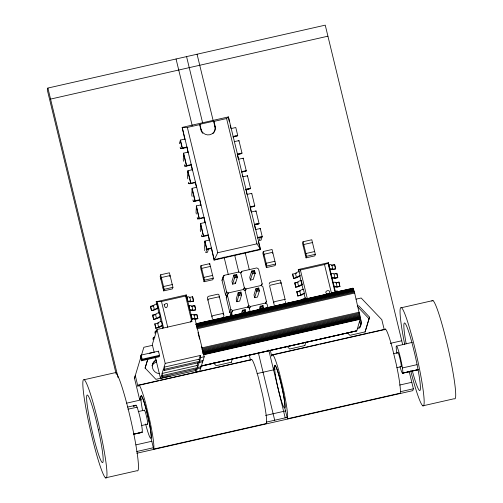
<?xml version="1.0" encoding="UTF-8"?>
<svg xmlns="http://www.w3.org/2000/svg" width="503" height="503" viewBox="0 0 503 503"><rect width="100%" height="100%" fill="white"/><g stroke="black" fill="none" stroke-linecap="round" stroke-linejoin="round"><path stroke-width="0.75" d="M200.747 366.228L356.797 330.836L360.4 318.43L354.672 293.06L352.892 288.181M180.168 147.159L180.502 148.542L182.237 148.523L182.394 148.02L186.946 146.989L188.028 152.61L188.185 152.107L183.633 153.145L183.255 159.897L183.589 161.281M184.431 164.745L184.764 166.128L186.5 166.103L186.651 165.6L191.203 164.569L192.291 170.196L192.448 169.693L187.896 170.724L187.518 177.477L187.852 178.861M196.711 187.273L192.159 188.304L191.781 195.063L192.115 196.447M192.951 199.905L193.29 201.294L195.019 201.269L195.177 200.766L199.729 199.735L200.816 205.362L200.974 204.859L196.422 205.89L196.038 212.643L196.377 214.026M205.23 222.439L200.678 223.47L200.301 230.223L200.634 231.613M209.493 240.019L204.941 241.056L204.564 247.809L204.897 249.192L204.482 250.532M141.161 399.137L139.633 399.483L134.483 378.237L141.003 356.64M141.374 355.495L143.852 347.277L152.591 345.297M145.059 368.196L147.951 358.608M147.794 359.186L145.122 368.039L155.892 379.344L170.347 376.062M231.273 362.386L232.449 358.538M304.812 345.706L305.925 342.021M365.04 332.049L369.045 318.77L358.274 307.465M357.262 306.182L358.784 305.837L369.554 317.135L365.103 331.892L349.881 335.344L347.189 332.521M402.658 344.542L325.246 25.15L47.892 88.056L47.307 89.936L116.224 374.257M179.326 143.701L180.464 140.06L185.016 139.029M200.772 129.334L199.565 124.373L199.961 124.568L201.137 129.416L200.942 130.044A7.212 7.092 17.3 0 0 201.615 131.78M188.273 183.664L188.694 182.325L189.027 183.708L190.756 183.689L195.309 182.652L195.466 182.155L190.914 183.186L190.756 183.689L187.738 171.227M150.504 306.497L150.586 306.252C153.151 306.371 154.628 304.038 157.081 303.843L158.087 307.993L155.565 309.615L151.51 310.653L150.504 306.497L154.019 305.673M160.658 274.776L160.168 276.348L163.689 290.885L172.447 288.898L172.931 287.326L169.41 272.789L160.658 274.776L164.179 289.313L163.689 290.885M160.841 279.115L161.325 277.543L170.083 275.562L169.756 276.606M151.51 310.653L150.586 306.252M152.635 315.293L152.717 315.041C155.282 315.161 156.76 312.835 159.206 312.633L160.218 316.789L157.697 318.405L153.641 319.443L152.635 315.293L154.735 314.815M140.739 355.879L140.507 356.633L141.513 360.783L159.017 356.816L159.489 355.307L158.483 351.157L141.148 355.087L140.739 355.879L141.745 360.029L141.513 360.783M134.483 378.237L135.307 375.603L137.935 386.467L138.256 385.443L158.829 380.777M163.022 288.112L163.506 286.547L172.265 284.56M153.641 319.443L152.717 315.041M212.901 133.653A7.212 7.092 17.3 0 0 214.951 126.869L215.146 126.24L213.97 121.393L213.574 121.198L199.565 124.373M154.849 323.831L155.773 328.233L159.288 327.409L162.343 325.579L161.337 321.423C158.891 321.624 157.414 323.957 154.849 323.831L155.773 328.233M154.874 337.111L153.352 337.456L152.962 338.714L153.465 340.789L152.296 344.555L154.119 352.094M156.829 330.836L155.308 331.181L154.918 332.439L155.421 334.514L153.855 339.531L153.352 337.456M195.001 318.682L191.498 319.474L192.001 321.555L156.986 329.496L155.811 333.263L155.308 331.181M139.633 399.483L141.23 395.515A22.365 2.069 77.2 0 1 147.127 413.183L148.435 418.867A22.365 2.069 77.2 0 1 151.177 438.698L153.673 449.097L266.427 423.526A33.148 3.068 77.2 0 0 262.459 394.415L258.473 377.942A33.148 3.068 77.2 0 0 251.01 359.871M196.422 205.89L199.282 218.849L197.547 218.874L197.214 217.491M158.244 351.905L158.483 351.157M205.073 222.942L203.992 217.315L199.44 218.352M200.678 223.47L203.545 236.435L201.81 236.454L201.477 235.071M196.12 368.649L195.535 370.529L160.514 378.47L161.689 374.71L162.192 376.785L200.71 368.051L204.224 356.753L194.064 314.935L192.951 314.375L190.995 314.696L192.001 318.852L192.706 318.927M162.192 376.785L162.582 375.527L162.079 373.452L163.645 368.435L164.148 370.51L202.665 361.776M164.148 370.51L164.538 369.259L164.035 367.177L165.204 363.418L156.986 329.496M231.235 128.542L235.788 127.511L237.718 135.47L237.561 135.973L233.008 137.005M209.336 240.522L208.255 234.901L203.702 235.932M238.806 141.098L238.956 140.595L234.404 141.626M201.005 265.628L200.515 267.194L204.036 281.73L212.794 279.743L213.278 278.178L209.757 263.641L201.005 265.628L204.526 280.165L204.036 281.73M204.941 241.056L206.871 249.016L205.74 252.657L207.488 252.255L208.468 249.117M192.605 296.72L193.536 301.121L190.04 301.882L187.745 301.272L186.739 297.116L188.688 296.789L189.801 297.355L192.605 296.72L193.536 301.121M201.187 269.966L201.672 268.395L210.43 266.408M241.534 172.171L246.086 171.139L246.244 170.636L243.219 158.175L238.667 159.212L238.51 159.709L237.271 154.591L237.429 154.088L241.981 153.057L238.956 140.595M184.859 139.532L182.193 127.397L228.419 116.916L260.466 249.13L260.309 249.633L214.083 260.114L211.423 247.985L206.871 249.016M241.981 153.057L241.824 153.553L237.271 154.591M195.661 309.911L194.736 305.51L191.932 306.145L190.819 305.579L188.864 305.906L189.876 310.062L192.171 310.672L195.661 309.911L194.736 305.51M203.369 278.964L203.853 277.392L212.612 275.411M190.719 321.989L191.498 319.474M209.43 264.685L209.757 263.641M243.062 158.678L243.219 158.175M196.786 314.551L194.064 314.935M214.083 260.114L217.724 252.72L187.355 127.429L182.193 127.397L214.24 259.611L260.466 249.13L256.945 243.829L226.576 118.532L228.419 116.916L229.318 121.776M194.994 319.342L197.792 318.707L196.868 314.3M247.325 176.264L247.482 175.761L242.93 176.792M246.86 194.145L245.948 189.254L250.5 188.216L247.482 175.761M245.797 189.757L250.349 188.719L250.5 188.216M227.325 296.122L225.589 295.054L221.999 280.24L222.992 277.052L224.055 275.355L239.044 271.953L240.78 273.022L244.37 287.835L243.779 289.747M223.464 277.266L224.055 275.355M212.008 316.846L212.216 315.909L212.945 315.639L223.37 313.35L223.137 314.262M199.163 362.569L197.597 367.586L197.094 365.511L197.987 362.644M200.225 355.47L200.728 357.551L199.553 361.311L199.05 359.236L200.225 355.47L165.204 363.418M219.107 297.65L219.308 296.726L208.915 299.027L208.192 299.291L207.978 300.234M251.588 193.844L251.745 193.341L247.193 194.372M197.201 368.806L196.025 372.572L195.535 370.529M225.589 295.054L226.583 291.866L222.992 277.052M251.745 193.341L254.763 205.802L254.606 206.305L250.054 207.337M231.587 313.702L229.852 312.64L226.262 297.826L227.255 294.639L228.318 292.935L243.307 289.533L245.043 290.602L248.633 305.415L248.036 307.327M227.922 294.211L228.318 292.935L226.583 291.866M232.619 284.145L234.574 277.87L236.699 274.468L237.372 277.235L235.417 283.51L232.619 284.145L231.946 281.378L233.901 275.103L236.699 274.468M255.851 211.423L256.008 210.927L251.456 211.958M223.628 316.708L223.91 315.444L218.88 294.676L218.019 294.148L208.123 296.399L207.387 297.839L212.436 318.896M255.379 229.311L254.474 224.413L259.026 223.382L256.008 210.927M241.446 272.595L241.849 271.318L256.832 267.917L258.567 268.986L262.157 283.799L261.566 285.71M229.852 312.64L230.846 309.452L227.255 294.639M254.317 224.916L258.869 223.885L259.026 223.382M250.205 311.885L249.306 308.182L247.57 307.119L232.581 310.514L231.518 312.218L230.525 315.406L231.235 314.274M231.984 312.432L232.581 310.514L230.846 309.452M236.882 301.731L238.831 295.456L240.962 292.048L241.635 294.821L239.68 301.096L236.882 301.731L236.209 298.958L238.164 292.683L240.962 292.048M260.114 229.01L260.265 228.507L255.713 229.538M260.29 237.366L259.315 240.503L261.063 240.107L262.195 236.467L260.265 228.507M245.709 290.174L246.105 288.898L261.095 285.503L262.83 286.565L266.42 301.379L265.823 303.296M250.406 280.114L252.361 273.839L254.493 270.432L255.159 273.204L253.204 279.473L250.406 280.114L249.733 277.342L251.689 271.067L254.493 270.432M241.339 313.753L242.421 310.269L245.225 309.634L245.898 312.401L243.094 313.036L242.421 310.269L244.357 310.709L245.898 312.401M263.308 251.494L262.817 253.066L266.345 267.602L275.097 265.615L275.587 264.044L272.066 249.507L263.308 251.494L266.835 266.03L266.345 267.602M263.49 255.832L263.981 254.267L272.733 252.28L272.406 253.323M249.972 307.754L250.368 306.484L265.358 303.083L267.093 304.152L267.992 307.855M254.669 297.694L256.624 291.419L258.749 288.018L259.422 290.784L257.467 297.059L254.669 297.694L253.996 294.928L255.952 288.653L258.749 288.018M265.672 264.829L266.162 263.264L274.915 261.277M259.127 309.716L260.214 306.233L263.012 305.598L263.685 308.364L260.881 308.999L260.214 306.233L262.145 306.673L263.685 308.364M274.229 304.975L269.671 286.194L269.941 285.302L281.108 282.724L280.875 283.642M292.658 274.041L293.582 278.442L297.097 277.618L300.153 275.789L299.147 271.633C296.701 271.834 295.223 274.166 292.658 274.041L293.582 278.442M303.039 241.754L302.548 243.32L306.069 257.857L314.828 255.876L315.318 254.304L311.791 239.768L303.039 241.754L306.56 256.291L306.069 257.857M284.899 300.253L285.056 299.329L274.707 301.63L273.984 301.901L273.871 302.837M285.396 302.699L285.679 301.435M303.221 246.093L303.711 244.521L312.464 242.54M318.493 344.568L272.016 355.105L271.702 356.124L270.3 350.333M294.783 282.831L295.714 287.238L299.228 286.408L302.284 284.579L301.278 280.423C298.832 280.624 297.355 282.956 294.783 282.831L295.714 287.238M305.403 255.09L305.887 253.525L314.645 251.538M296.839 291.872L296.915 291.621C299.486 291.746 300.964 289.414 303.41 289.219L304.416 293.368L301.901 294.991L297.845 296.028L296.839 291.872L300.354 291.048M297.845 296.028L296.915 291.621M334.596 264.76L331.873 265.144L330.76 264.584L328.805 264.905L329.962 269.262L332.112 269.677L335.602 268.916L334.677 264.509M337.733 277.706L336.809 273.299L334.005 273.934L332.892 273.374L330.936 273.701L331.942 277.851L334.244 278.467L337.733 277.706L336.809 273.299M339.865 286.496L338.934 282.095L336.136 282.73L335.017 282.164L333.068 282.491L334.074 286.641L336.375 287.257L339.865 286.496L338.934 282.095M368.925 319.147L369.554 317.135M409.247 371.73L413.378 388.775L412.793 390.655L136.904 453.228M199.528 371.78L200.71 368.051M141.148 355.087L142.154 359.236L141.745 360.029L159.256 356.061M243.094 313.036L245.225 309.634M260.881 308.999L263.012 305.598M221.999 280.24L222.71 279.108M240.78 273.022L241.849 271.318M226.262 297.826L226.972 296.688M243.307 289.533L244.37 287.835L246.105 288.898L245.043 290.602M247.57 307.119L248.633 305.415L250.368 306.484L249.306 308.182M261.095 285.503L262.157 283.799M265.358 303.083L266.42 301.379M158.351 313.061L158.904 312.935L156.194 301.756L161.488 301.492L185.588 296.022L186.305 294.928L192.152 319.053M299.147 271.633L298.845 271.934L298.266 269.551L300.398 269.998L324.498 264.534L328.019 263.264L328.377 262.717L335.35 291.482L335.897 291.356M329.088 293.897C331.867 287.729 321.637 291.614 327.774 294.4M161.337 321.423L161.035 321.725L159.91 317.091M301.278 280.423L300.423 280.85M303.41 289.219L303.102 289.521L299.851 276.09M304.686 298.436L305.541 298.009L303.51 298.587L301.85 299.775M151.592 310.401C154.157 310.527 155.634 308.194 158.087 307.993M153.723 319.191C156.288 319.317 157.766 316.984 160.218 316.789M155.855 327.981C158.42 328.107 159.897 325.774 162.343 325.579M293.664 278.19C296.229 278.316 297.707 275.984 300.153 275.789M295.795 286.987C298.361 287.106 299.838 284.773 302.284 284.579M297.921 295.777C300.492 295.902 301.97 293.57 304.416 293.368M158.282 323.253L158.822 323.045M296.091 273.462L296.632 273.255M155.44 314.658L156.15 314.463M297.512 282.447L298.222 282.252M301.769 300.027L302.479 299.838M135.728 405.537L133.446 406.116L135.728 405.537A13.933 1.289 77.2 0 1 140.419 419.194A13.933 1.289 77.2 0 1 141.544 431.775M396.32 346.165L412.309 342.354M50.57 99.091L327.918 36.191M187.355 127.429L199.961 124.568M213.97 121.393L226.576 118.532M233.166 136.502L237.718 135.47M180.502 148.542L183.406 148.133M234.662 136.263L235.832 135.999M186.789 147.492L182.237 148.523L180.307 140.563M184.764 166.128L186.519 165.732M191.052 165.072L186.5 166.103L183.476 153.648M241.691 171.668L246.244 170.636M189.027 183.708L190.775 183.312M193.29 201.294L195.038 200.892M199.572 200.238L195.019 201.269L192.001 188.807M250.211 206.834L254.763 205.802M197.547 218.874L198.716 218.61M252.292 206.456L251.123 206.72L252.858 206.702M203.834 217.818L199.282 218.849L196.264 206.393M201.81 236.454L202.979 236.19M256.555 224.042L255.386 224.307L257.121 224.281M208.097 235.404L203.545 236.435L200.521 223.973M262.195 236.467L257.643 237.498L257.492 238.001L262.044 236.97M211.266 248.482L206.714 249.519L204.784 241.559M217.724 252.72L256.945 243.829M306.56 256.291L315.318 254.304M164.179 289.313L172.931 287.326M204.526 280.165L213.278 278.178M266.835 266.03L275.587 264.044M156.194 301.756L186.305 294.928M328.377 262.717L298.266 269.551L299.04 270.715M187.437 297.191L186.739 297.116M331.798 265.395L333.898 264.918M187.745 301.272L189.694 300.945L190.807 301.504L193.611 300.869M329.811 269.061L331.766 268.734L332.879 269.3L335.683 268.665M189.568 305.981L188.864 305.906M331.634 273.777L330.936 273.701M194.655 305.761L191.165 306.522M295.406 282.925L296.808 282.604M335.325 273.871L336.727 273.55M189.876 310.062L191.825 309.735L192.938 310.301L195.742 309.666M331.942 277.851L333.898 277.524L335.011 278.09L337.815 277.455M333.766 282.567L333.068 282.491M193.988 315.186L196.088 314.708M336.054 282.982L338.859 282.34M192.001 318.852L193.957 318.525L195.07 319.091L197.874 318.456M334.074 286.641L336.029 286.32L337.142 286.88L339.946 286.245M335.532 292.664L335.199 291.281L337.148 290.954L338.268 291.52M196.082 323.75L352.987 288.2M196.296 323.901L353.106 288.332M197.516 323.662L198.918 323.341M299.669 300.505L301.071 300.19M340.99 291.136L337.5 291.897M195.673 324.328L353.244 288.59M195.837 324.693L353.414 288.955M196.786 324.995L353.596 289.426M196.22 325.737L353.791 289.998M196.428 326.403L354.005 290.665M196.648 327.139L354.225 291.4M354.445 292.205L196.874 327.943L197.101 328.799L354.672 293.06M356.055 299.153L361.154 297.996L381.821 319.694L384.279 329.83M149.573 353.282L154.138 352.251M142.154 359.236L159.489 355.307M359.305 312.174L201.728 347.913L201.376 346.441M359.513 313.092L201.936 348.83L202.131 349.742L359.702 314.004M202.3 350.629L359.878 314.891M202.458 351.471L360.029 315.733M202.59 352.263L360.161 316.525M84.246 379.696L115.759 372.547A50.482 4.672 77.2 0 1 132.082 425.683A50.482 4.672 77.2 0 1 137.036 470.701L105.523 477.85A50.482 4.672 77.2 0 1 84.642 400.721A50.482 4.672 77.2 0 1 94.489 407.744A50.482 4.672 77.2 0 1 105.523 477.85M401.488 307.704L433.001 300.555M202.696 352.98L360.267 317.242M202.772 353.622L360.349 317.883M203.589 353.993L360.4 318.43M203.608 354.439L360.418 318.877M203.602 354.778L360.412 319.216M200.728 357.551L204.224 356.753M164.035 367.177L199.05 359.236M164.538 369.259L203.055 360.519M162.079 373.452L197.094 365.511M202.068 365.731L254.084 353.93M255.612 353.584L356.797 330.836M200.659 366.209L356.702 330.823M162.582 375.527L201.099 366.794M231.336 362.229L216.12 365.681L213.429 362.858M304.875 345.548L289.653 349L286.962 346.177M138.985 385.053L251.739 359.482M272.752 354.716L385.505 329.138M160.35 380.431L250.249 360.047M320.015 344.222L367.253 333.508M368.774 333.162L384.77 329.534A33.148 3.068 77.2 0 1 392.233 347.604L396.226 364.078A33.148 3.068 77.2 0 1 400.187 393.189L287.433 418.76L284.918 408.373A22.365 2.069 77.2 0 0 282.196 388.53L280.888 382.846A22.365 2.069 77.2 0 0 274.99 365.178L273.399 369.145L274.921 368.8M126.681 403.148L141.18 399.866M257.058 373.584L275.091 369.491M390.297 343.36L401.746 340.764M127.687 407.065L135.992 405.185M138.187 411.599L144.487 410.165M393.805 353.615L398.005 352.666M141.928 425.456L147.53 424.186M396.848 367.643L401.054 366.693M418.081 369.824L402.714 373.119L418.578 369.523M133.71 434.234L142.016 432.347L133.71 434.076M135.929 444.872L151.956 441.232M265.622 415.453L285.924 410.85M399.602 385.065L411.812 382.299M136.734 451.518L153.528 447.708M266.445 422.099L287.49 417.327M400.407 391.711L413.378 388.775M422.759 405.858L454.278 398.709A50.482 4.672 77.2 0 0 447.884 347.252A50.482 4.672 77.2 0 0 431.895 301.178M402.431 367.945L416.962 364.675M402.714 373.119L418.546 369.554M127.951 409.197L137.105 407.216M133.584 434.164L142.016 432.347M234.656 136.388L235.813 136.37M238.919 153.968L240.069 153.956M244.93 171.152L246.086 171.139M243.182 171.548L244.332 171.536M249.192 188.738L250.349 188.719M247.438 189.134L248.595 189.115M257.718 223.898L258.869 223.885M285.1 299.335L280.467 280.347L279.781 280.14L269.891 282.39L269.168 284.12M334.765 265.452L335.602 268.916M331.873 265.144L332.879 269.3M334.005 273.934L335.011 278.09M336.136 282.73L337.142 286.88M328.019 263.264L335.048 292.274M324.498 264.534L331.49 293.375M300.398 269.998L307.39 298.839M304.114 293.67L305.233 298.31M295.456 273.406L296.462 277.555M297.587 282.196L298.593 286.352M299.719 290.986L300.725 295.142M230.198 125.41L230.902 128.322M242.245 175.101L242.597 176.559M250.236 208.066L251.123 211.725M258.372 241.635L260.309 249.633M213.574 121.198L214.951 126.869M197.063 54.223L213.065 120.223M245.257 253.047L249.325 269.841M268.753 349.987L285.201 417.842M186.563 56.606L202.558 122.606M234.75 255.43L238.824 272.224M258.435 353.137L274.695 420.225M235.083 282.126L235.417 283.51M249.287 355.099L250.519 360.167M176.056 58.989L192.24 125.75M224.061 257.046L228.318 274.607M231.518 312.218L232.411 315.922M195.309 182.652L196.377 187.047M180.464 140.06L182.394 148.02M183.633 153.145L186.651 165.6M187.896 170.724L190.914 183.186M192.159 188.304L195.177 200.766M196.956 315.243L197.792 318.707M189.801 297.355L190.807 301.504M191.932 306.145L192.938 310.301M197.987 332.477L199.59 339.091M185.588 296.022L191.48 320.31M161.488 301.492L167.744 327.296M157.257 301.982L163.55 327.937M162.041 325.881L162.683 328.534M153.384 305.61L154.39 309.766M155.515 314.406L156.521 318.556M157.646 323.196L158.652 327.346M155.402 357.369L160.514 378.47M47.892 88.056L118.104 377.715M142.475 410.052A21.635 1.999 77.2 0 1 143.443 400.294A21.635 1.999 77.2 0 1 151.051 434.252A21.635 1.999 77.2 0 1 145.6 423.998M144.286 410.813A7.212 0.666 77.2 0 1 146.612 416.836A7.212 0.666 77.2 0 1 147.266 423.796M397.848 352.766A7.212 0.666 77.2 0 1 400.338 360.236A7.212 0.666 77.2 0 1 400.784 366.303M152.063 365.907A7.57 7.444 17.3 0 1 156.584 360.324M152.202 365.643A7.57 7.444 17.3 0 1 156.609 361.984M360.016 319.48A7.57 7.444 17.3 0 1 360.11 326.937M359.871 327.321A7.57 7.444 17.3 0 1 359.06 328.34M359.425 321.36A7.57 7.444 17.3 0 1 360.255 327.019M215.146 126.24A7.212 7.092 17.3 0 1 209.82 134.747A7.212 7.092 17.3 0 1 201.137 129.416M202.722 133.295A7.212 7.092 17.3 0 1 201.936 132.314M396.98 353.603A13.933 1.289 77.2 0 1 397.879 348.805A13.933 1.289 77.2 0 1 402.67 369.724A13.933 1.289 77.2 0 1 399.979 366.712M412.366 371.107A34.663 3.207 77.2 0 0 420.338 389.253A34.663 3.207 77.2 0 0 414.409 352.458L412.271 343.926A34.663 3.207 77.2 0 0 404.531 322.97A34.663 3.207 77.2 0 0 406.166 343.763M404.726 344.498A50.482 4.672 77.2 0 1 405.651 316.029A50.482 4.672 77.2 0 1 423.884 396.546A50.482 4.672 77.2 0 1 410.668 370.724M138.256 385.443A33.148 3.068 77.2 0 1 145.719 403.519L149.705 419.992A33.148 3.068 77.2 0 1 153.673 449.097M159.225 373.647A7.57 7.444 17.3 0 1 156.012 359.752M272.016 355.105A33.148 3.068 77.2 0 1 279.479 373.176L283.472 389.655A33.148 3.068 77.2 0 1 287.433 418.76M359.846 317.764A7.57 7.444 17.3 0 1 357.287 328.887M164.141 304.856C166.55 313.539 170.479 299.159 164.141 304.856M237.372 277.235L234.574 277.87L233.901 275.103L235.832 275.543L237.372 277.235M255.159 273.204L252.361 273.839L251.689 271.067L253.619 271.507L255.159 273.204M241.635 294.821L238.831 295.456L238.164 292.683L240.094 293.123L241.635 294.821M259.422 290.784L256.624 291.419L255.952 288.653L257.882 289.093L259.422 290.784M98.406 429.832L96.35 421.049A34.663 3.207 77.2 0 0 86.881 402.199A34.663 3.207 77.2 0 0 100.185 458.95A34.663 3.207 77.2 0 0 98.406 429.832M275.38 374.817A21.635 1.999 77.2 0 0 284.327 407.87A21.635 1.999 77.2 0 0 279.599 377.828A21.635 1.999 77.2 0 0 275.38 374.817"/></g></svg>
